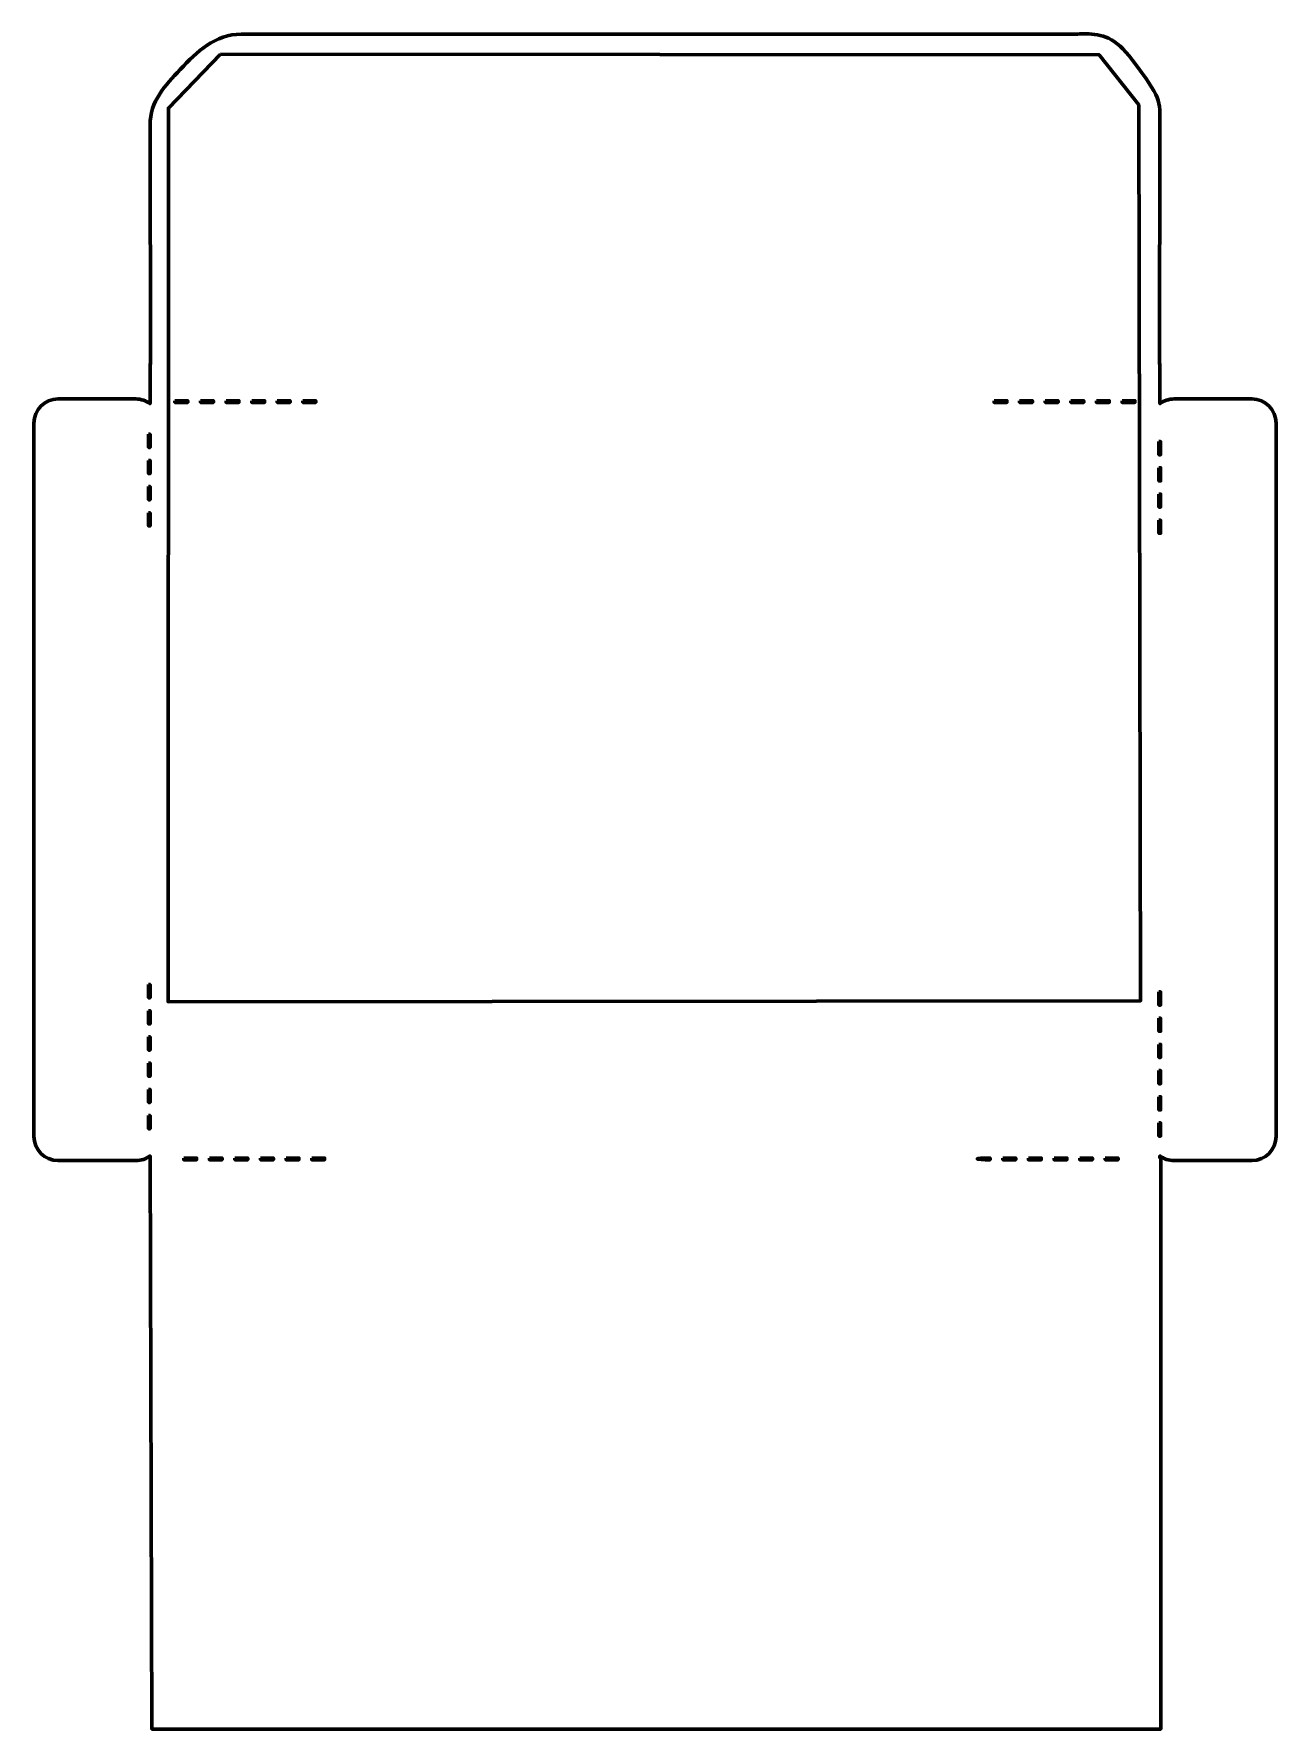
# Model space of a CAD drawing. Header units: centimetres. Extents: x -10.3 to 10.3, y -14 to 14.
import ezdxf

# ---------------------------------------------------------------- set-up
doc = ezdxf.new("R2010")
doc.units = ezdxf.units.CM
doc.header["$MEASUREMENT"] = 0
doc.layers.add('Layer 1', color=7, linetype='Continuous')

msp = doc.modelspace()

# ---------------------------------------------------------------- linework, layer by layer
at = {"layer": 'Layer 1', "color": 28, "lineweight": 60}
for points, knots in [([(7.1115, 13.99645), (7.02354, 13.99673), (6.93094, 13.99232), (6.82873, 13.99232), (6.82873, 13.99232), (6.82873, 13.99232), (-6.82873, 13.99232), (-6.82873, 13.99232), (-6.82873, 13.99232), (-7.26117, 13.99232), (-7.56168, 13.70113), (-7.8358, 13.41106), (-7.8358, 13.41106), (-8.09042, 13.14163), (-8.33437, 12.88835), (-8.33437, 12.48667), (-8.33437, 12.48667), (-8.33437, 12.48667), (-8.32527, 8.54603), (-8.32527, 8.54603), (-8.32527, 8.54603), (-8.32527, 8.54603), (-8.33437, 8.54603), (-8.33437, 8.54603), (-8.33437, 8.54603), (-8.33437, 8.54603), (-8.33437, 7.89119), (-8.33437, 7.89119), (-8.33437, 7.89119), (-8.4002, 7.93923), (-8.48109, 7.96808), (-8.56919, 7.96808), (-8.56919, 7.96808), (-8.56919, 7.96808), (-9.85325, 7.96808), (-9.85325, 7.96808), (-9.85325, 7.96808), (-10.07405, 7.96808), (-10.25178, 7.79035), (-10.25178, 7.56955), (-10.25178, 7.56955), (-10.25178, 7.56955), (-10.25178, -4.20937), (-10.25178, -4.20937), (-10.25178, -4.20937), (-10.25178, -4.43017), (-10.07405, -4.6079), (-9.85325, -4.6079), (-9.85325, -4.6079), (-9.85325, -4.6079), (-8.56919, -4.6079), (-8.56919, -4.6079), (-8.56919, -4.6079), (-8.48121, -4.6079), (-8.40016, -4.57976), (-8.33437, -4.53183), (-8.33437, -4.53183), (-8.33437, -4.53183), (-8.30295, -13.99647), (-8.30295, -13.99647), (-8.30295, -13.99647), (-8.30295, -13.99647), (8.34761, -13.99647), (8.34761, -13.99647), (8.34761, -13.99647), (8.34761, -13.99647), (8.34761, -4.56407), (8.34761, -4.56407), (8.34761, -4.56407), (8.34761, -4.56407), (8.33438, -4.56407), (8.33438, -4.56407), (8.33438, -4.56407), (8.33438, -4.56407), (8.33438, -4.53265), (8.33438, -4.53265), (8.33438, -4.53265), (8.4, -4.58016), (8.48081, -4.60789), (8.56837, -4.60789), (8.56837, -4.60789), (8.56837, -4.60789), (9.85325, -4.60789), (9.85325, -4.60789), (9.85325, -4.60789), (10.07405, -4.60789), (10.25178, -4.43016), (10.25178, -4.20936), (10.25178, -4.20936), (10.25178, -4.20936), (10.25178, 7.56956), (10.25178, 7.56956), (10.25178, 7.56956), (10.25178, 7.79036), (10.07405, 7.96809), (9.85325, 7.96809), (9.85325, 7.96809), (9.85325, 7.96809), (8.56837, 7.96809), (8.56837, 7.96809), (8.56837, 7.96809), (8.48069, 7.96809), (8.40005, 7.93964), (8.33438, 7.89202), (8.33438, 7.89202), (8.33438, 7.89202), (8.33438, 8.54604), (8.33438, 8.54604), (8.33438, 8.54604), (8.33438, 8.54604), (8.32528, 8.54604), (8.32528, 8.54604), (8.32528, 8.54604), (8.32528, 8.54604), (8.33438, 12.48668), (8.33438, 12.48668), (8.33438, 12.48668), (8.33438, 12.91192), (8.36099, 12.92376), (7.87797, 13.56816), (7.87797, 13.56816), (7.59391, 13.94714), (7.3754, 13.9956), (7.11151, 13.99645), (7.11151, 13.99645), (7.11151, 13.99645), (7.1115, 13.99645), (7.1115, 13.99645)], [0, 0, 0, 0, 0.03030303, 0.03030303, 0.03030303, 0.03030303, 0.06060606, 0.06060606, 0.06060606, 0.06060606, 0.09090909, 0.09090909, 0.09090909, 0.09090909, 0.12121212, 0.12121212, 0.12121212, 0.12121212, 0.15151515, 0.15151515, 0.15151515, 0.15151515, 0.18181818, 0.18181818, 0.18181818, 0.18181818, 0.21212121, 0.21212121, 0.21212121, 0.21212121, 0.24242424, 0.24242424, 0.24242424, 0.24242424, 0.27272727, 0.27272727, 0.27272727, 0.27272727, 0.3030303, 0.3030303, 0.3030303, 0.3030303, 0.33333333, 0.33333333, 0.33333333, 0.33333333, 0.36363636, 0.36363636, 0.36363636, 0.36363636, 0.39393939, 0.39393939, 0.39393939, 0.39393939, 0.42424242, 0.42424242, 0.42424242, 0.42424242, 0.45454545, 0.45454545, 0.45454545, 0.45454545, 0.48484848, 0.48484848, 0.48484848, 0.48484848, 0.51515152, 0.51515152, 0.51515152, 0.51515152, 0.54545455, 0.54545455, 0.54545455, 0.54545455, 0.57575758, 0.57575758, 0.57575758, 0.57575758, 0.60606061, 0.60606061, 0.60606061, 0.60606061, 0.63636364, 0.63636364, 0.63636364, 0.63636364, 0.66666667, 0.66666667, 0.66666667, 0.66666667, 0.6969697, 0.6969697, 0.6969697, 0.6969697, 0.72727273, 0.72727273, 0.72727273, 0.72727273, 0.75757576, 0.75757576, 0.75757576, 0.75757576, 0.78787879, 0.78787879, 0.78787879, 0.78787879, 0.81818182, 0.81818182, 0.81818182, 0.81818182, 0.84848485, 0.84848485, 0.84848485, 0.84848485, 0.87878788, 0.87878788, 0.87878788, 0.87878788, 0.90909091, 0.90909091, 0.90909091, 0.90909091, 0.93939394, 0.93939394, 0.93939394, 0.93939394, 1, 1, 1, 1]), ([(-7.92427, 7.93832), (-7.92427, 7.93832), (-7.7126, 7.93832), (-7.7126, 7.93832), (-7.7126, 7.93832), (-7.7126, 7.93832), (-7.7126, 7.91186), (-7.7126, 7.91186), (-7.7126, 7.91186), (-7.7126, 7.91186), (-7.92427, 7.91186), (-7.92427, 7.91186), (-7.92427, 7.91186), (-7.92427, 7.91186), (-7.92427, 7.93832), (-7.92427, 7.93832)], [0, 0, 0, 0, 0.2, 0.2, 0.2, 0.2, 0.4, 0.4, 0.4, 0.4, 0.6, 0.6, 0.6, 0.6, 1, 1, 1, 1]), ([(-7.50176, 7.93832), (-7.50176, 7.93832), (-7.29009, 7.93832), (-7.29009, 7.93832), (-7.29009, 7.93832), (-7.29009, 7.93832), (-7.29009, 7.91186), (-7.29009, 7.91186), (-7.29009, 7.91186), (-7.29009, 7.91186), (-7.50176, 7.91186), (-7.50176, 7.91186), (-7.50176, 7.91186), (-7.50176, 7.91186), (-7.50176, 7.93832), (-7.50176, 7.93832)], [0, 0, 0, 0, 0.2, 0.2, 0.2, 0.2, 0.4, 0.4, 0.4, 0.4, 0.6, 0.6, 0.6, 0.6, 1, 1, 1, 1]), ([(-7.07926, 7.93832), (-7.07926, 7.93832), (-6.86759, 7.93832), (-6.86759, 7.93832), (-6.86759, 7.93832), (-6.86759, 7.93832), (-6.86759, 7.91186), (-6.86759, 7.91186), (-6.86759, 7.91186), (-6.86759, 7.91186), (-7.07926, 7.91186), (-7.07926, 7.91186), (-7.07926, 7.91186), (-7.07926, 7.91186), (-7.07926, 7.93832), (-7.07926, 7.93832)], [0, 0, 0, 0, 0.2, 0.2, 0.2, 0.2, 0.4, 0.4, 0.4, 0.4, 0.6, 0.6, 0.6, 0.6, 1, 1, 1, 1]), ([(-6.65675, 7.93832), (-6.65675, 7.93832), (-6.44508, 7.93832), (-6.44508, 7.93832), (-6.44508, 7.93832), (-6.44508, 7.93832), (-6.44508, 7.91186), (-6.44508, 7.91186), (-6.44508, 7.91186), (-6.44508, 7.91186), (-6.65675, 7.91186), (-6.65675, 7.91186), (-6.65675, 7.91186), (-6.65675, 7.91186), (-6.65675, 7.93832), (-6.65675, 7.93832)], [0, 0, 0, 0, 0.2, 0.2, 0.2, 0.2, 0.4, 0.4, 0.4, 0.4, 0.6, 0.6, 0.6, 0.6, 1, 1, 1, 1]), ([(-6.23424, 7.93832), (-6.23424, 7.93832), (-6.02257, 7.93832), (-6.02257, 7.93832), (-6.02257, 7.93832), (-6.02257, 7.93832), (-6.02257, 7.91186), (-6.02257, 7.91186), (-6.02257, 7.91186), (-6.02257, 7.91186), (-6.23424, 7.91186), (-6.23424, 7.91186), (-6.23424, 7.91186), (-6.23424, 7.91186), (-6.23424, 7.93832), (-6.23424, 7.93832)], [0, 0, 0, 0, 0.2, 0.2, 0.2, 0.2, 0.4, 0.4, 0.4, 0.4, 0.6, 0.6, 0.6, 0.6, 1, 1, 1, 1]), ([(-5.81174, 7.93832), (-5.81174, 7.93832), (-5.60007, 7.93832), (-5.60007, 7.93832), (-5.60007, 7.93832), (-5.60007, 7.93832), (-5.60007, 7.91186), (-5.60007, 7.91186), (-5.60007, 7.91186), (-5.60007, 7.91186), (-5.81174, 7.91186), (-5.81174, 7.91186), (-5.81174, 7.91186), (-5.81174, 7.91186), (-5.81174, 7.93832), (-5.81174, 7.93832)], [0, 0, 0, 0, 0.2, 0.2, 0.2, 0.2, 0.4, 0.4, 0.4, 0.4, 0.6, 0.6, 0.6, 0.6, 1, 1, 1, 1]), ([(5.59676, 7.93832), (5.59676, 7.93832), (5.80843, 7.93832), (5.80843, 7.93832), (5.80843, 7.93832), (5.80843, 7.93832), (5.80843, 7.91186), (5.80843, 7.91186), (5.80843, 7.91186), (5.80843, 7.91186), (5.59676, 7.91186), (5.59676, 7.91186), (5.59676, 7.91186), (5.59676, 7.91186), (5.59676, 7.93832), (5.59676, 7.93832)], [0, 0, 0, 0, 0.2, 0.2, 0.2, 0.2, 0.4, 0.4, 0.4, 0.4, 0.6, 0.6, 0.6, 0.6, 1, 1, 1, 1]), ([(6.01927, 7.93832), (6.01927, 7.93832), (6.23094, 7.93832), (6.23094, 7.93832), (6.23094, 7.93832), (6.23094, 7.93832), (6.23094, 7.91186), (6.23094, 7.91186), (6.23094, 7.91186), (6.23094, 7.91186), (6.01927, 7.91186), (6.01927, 7.91186), (6.01927, 7.91186), (6.01927, 7.91186), (6.01927, 7.93832), (6.01927, 7.93832)], [0, 0, 0, 0, 0.2, 0.2, 0.2, 0.2, 0.4, 0.4, 0.4, 0.4, 0.6, 0.6, 0.6, 0.6, 1, 1, 1, 1]), ([(6.44178, 7.93832), (6.44178, 7.93832), (6.65345, 7.93832), (6.65345, 7.93832), (6.65345, 7.93832), (6.65345, 7.93832), (6.65345, 7.91186), (6.65345, 7.91186), (6.65345, 7.91186), (6.65345, 7.91186), (6.44178, 7.91186), (6.44178, 7.91186), (6.44178, 7.91186), (6.44178, 7.91186), (6.44178, 7.93832), (6.44178, 7.93832)], [0, 0, 0, 0, 0.2, 0.2, 0.2, 0.2, 0.4, 0.4, 0.4, 0.4, 0.6, 0.6, 0.6, 0.6, 1, 1, 1, 1]), ([(6.86428, 7.93832), (6.86428, 7.93832), (7.07595, 7.93832), (7.07595, 7.93832), (7.07595, 7.93832), (7.07595, 7.93832), (7.07595, 7.91186), (7.07595, 7.91186), (7.07595, 7.91186), (7.07595, 7.91186), (6.86428, 7.91186), (6.86428, 7.91186), (6.86428, 7.91186), (6.86428, 7.91186), (6.86428, 7.93832), (6.86428, 7.93832)], [0, 0, 0, 0, 0.2, 0.2, 0.2, 0.2, 0.4, 0.4, 0.4, 0.4, 0.6, 0.6, 0.6, 0.6, 1, 1, 1, 1]), ([(7.28679, 7.93832), (7.28679, 7.93832), (7.49846, 7.93832), (7.49846, 7.93832), (7.49846, 7.93832), (7.49846, 7.93832), (7.49846, 7.91186), (7.49846, 7.91186), (7.49846, 7.91186), (7.49846, 7.91186), (7.28679, 7.91186), (7.28679, 7.91186), (7.28679, 7.91186), (7.28679, 7.91186), (7.28679, 7.93832), (7.28679, 7.93832)], [0, 0, 0, 0, 0.2, 0.2, 0.2, 0.2, 0.4, 0.4, 0.4, 0.4, 0.6, 0.6, 0.6, 0.6, 1, 1, 1, 1]), ([(7.71012, 7.93832), (7.71012, 7.93832), (7.92096, 7.93832), (7.92096, 7.93832), (7.92096, 7.93832), (7.92096, 7.93832), (7.92096, 7.91186), (7.92096, 7.91186), (7.92096, 7.91186), (7.92096, 7.91186), (7.71012, 7.91186), (7.71012, 7.91186), (7.71012, 7.91186), (7.71012, 7.91186), (7.71012, 7.93832), (7.71012, 7.93832)], [0, 0, 0, 0, 0.2, 0.2, 0.2, 0.2, 0.4, 0.4, 0.4, 0.4, 0.6, 0.6, 0.6, 0.6, 1, 1, 1, 1]), ([(-8.36001, 7.38683), (-8.36001, 7.38683), (-8.33355, 7.38683), (-8.33355, 7.38683), (-8.33355, 7.38683), (-8.33355, 7.38683), (-8.33355, 7.16938), (-8.33355, 7.16938), (-8.33355, 7.16938), (-8.33355, 7.16938), (-8.36001, 7.16938), (-8.36001, 7.16938), (-8.36001, 7.16938), (-8.36001, 7.16938), (-8.36001, 7.38683), (-8.36001, 7.38683)], [0, 0, 0, 0, 0.2, 0.2, 0.2, 0.2, 0.4, 0.4, 0.4, 0.4, 0.6, 0.6, 0.6, 0.6, 1, 1, 1, 1]), ([(8.31867, 7.26363), (8.31867, 7.26363), (8.3443, 7.26363), (8.3443, 7.26363), (8.3443, 7.26363), (8.3443, 7.26363), (8.3443, 7.04783), (8.3443, 7.04783), (8.3443, 7.04783), (8.3443, 7.04783), (8.31867, 7.04783), (8.31867, 7.04783), (8.31867, 7.04783), (8.31867, 7.04783), (8.31867, 7.26363), (8.31867, 7.26363)], [0, 0, 0, 0, 0.2, 0.2, 0.2, 0.2, 0.4, 0.4, 0.4, 0.4, 0.6, 0.6, 0.6, 0.6, 1, 1, 1, 1]), ([(-8.36001, 6.95275), (-8.36001, 6.95275), (-8.33355, 6.95275), (-8.33355, 6.95275), (-8.33355, 6.95275), (-8.33355, 6.95275), (-8.33355, 6.73695), (-8.33355, 6.73695), (-8.33355, 6.73695), (-8.33355, 6.73695), (-8.36001, 6.73695), (-8.36001, 6.73695), (-8.36001, 6.73695), (-8.36001, 6.73695), (-8.36001, 6.95275), (-8.36001, 6.95275)], [0, 0, 0, 0, 0.2, 0.2, 0.2, 0.2, 0.4, 0.4, 0.4, 0.4, 0.6, 0.6, 0.6, 0.6, 1, 1, 1, 1]), ([(8.31867, 6.8312), (8.31867, 6.8312), (8.3443, 6.8312), (8.3443, 6.8312), (8.3443, 6.8312), (8.3443, 6.8312), (8.3443, 6.6154), (8.3443, 6.6154), (8.3443, 6.6154), (8.3443, 6.6154), (8.31867, 6.6154), (8.31867, 6.6154), (8.31867, 6.6154), (8.31867, 6.6154), (8.31867, 6.8312), (8.31867, 6.8312)], [0, 0, 0, 0, 0.2, 0.2, 0.2, 0.2, 0.4, 0.4, 0.4, 0.4, 0.6, 0.6, 0.6, 0.6, 1, 1, 1, 1]), ([(-8.36001, 6.52032), (-8.36001, 6.52032), (-8.33355, 6.52032), (-8.33355, 6.52032), (-8.33355, 6.52032), (-8.33355, 6.52032), (-8.33355, 6.30452), (-8.33355, 6.30452), (-8.33355, 6.30452), (-8.33355, 6.30452), (-8.36001, 6.30452), (-8.36001, 6.30452), (-8.36001, 6.30452), (-8.36001, 6.30452), (-8.36001, 6.52032), (-8.36001, 6.52032)], [0, 0, 0, 0, 0.2, 0.2, 0.2, 0.2, 0.4, 0.4, 0.4, 0.4, 0.6, 0.6, 0.6, 0.6, 1, 1, 1, 1]), ([(8.31867, 6.39795), (8.31867, 6.39795), (8.3443, 6.39795), (8.3443, 6.39795), (8.3443, 6.39795), (8.3443, 6.39795), (8.3443, 6.18215), (8.3443, 6.18215), (8.3443, 6.18215), (8.3443, 6.18215), (8.31867, 6.18215), (8.31867, 6.18215), (8.31867, 6.18215), (8.31867, 6.18215), (8.31867, 6.39795), (8.31867, 6.39795)], [0, 0, 0, 0, 0.2, 0.2, 0.2, 0.2, 0.4, 0.4, 0.4, 0.4, 0.6, 0.6, 0.6, 0.6, 1, 1, 1, 1]), ([(-8.36001, 6.08789), (-8.36001, 6.08789), (-8.33355, 6.08789), (-8.33355, 6.08789), (-8.33355, 6.08789), (-8.33355, 6.08789), (-8.33355, 5.87126), (-8.33355, 5.87126), (-8.33355, 5.87126), (-8.33355, 5.87126), (-8.36001, 5.87126), (-8.36001, 5.87126), (-8.36001, 5.87126), (-8.36001, 5.87126), (-8.36001, 6.08789), (-8.36001, 6.08789)], [0, 0, 0, 0, 0.2, 0.2, 0.2, 0.2, 0.4, 0.4, 0.4, 0.4, 0.6, 0.6, 0.6, 0.6, 1, 1, 1, 1]), ([(8.31867, 5.96552), (8.31867, 5.96552), (8.3443, 5.96552), (8.3443, 5.96552), (8.3443, 5.96552), (8.3443, 5.96552), (8.3443, 5.74972), (8.3443, 5.74972), (8.3443, 5.74972), (8.3443, 5.74972), (8.31867, 5.74972), (8.31867, 5.74972), (8.31867, 5.74972), (8.31867, 5.74972), (8.31867, 5.96552), (8.31867, 5.96552)], [0, 0, 0, 0, 0.2, 0.2, 0.2, 0.2, 0.4, 0.4, 0.4, 0.4, 0.6, 0.6, 0.6, 0.6, 1, 1, 1, 1]), ([(-8.36001, -1.70161), (-8.36001, -1.70161), (-8.33355, -1.70161), (-8.33355, -1.70161), (-8.33355, -1.70161), (-8.33355, -1.70161), (-8.33355, -1.91824), (-8.33355, -1.91824), (-8.33355, -1.91824), (-8.33355, -1.91824), (-8.36001, -1.91824), (-8.36001, -1.91824), (-8.36001, -1.91824), (-8.36001, -1.91824), (-8.36001, -1.70161), (-8.36001, -1.70161)], [0, 0, 0, 0, 0.2, 0.2, 0.2, 0.2, 0.4, 0.4, 0.4, 0.4, 0.6, 0.6, 0.6, 0.6, 1, 1, 1, 1]), ([(8.31867, -1.82398), (8.31867, -1.82398), (8.3443, -1.82398), (8.3443, -1.82398), (8.3443, -1.82398), (8.3443, -1.82398), (8.3443, -2.04061), (8.3443, -2.04061), (8.3443, -2.04061), (8.3443, -2.04061), (8.31867, -2.04061), (8.31867, -2.04061), (8.31867, -2.04061), (8.31867, -2.04061), (8.31867, -1.82398), (8.31867, -1.82398)], [0, 0, 0, 0, 0.2, 0.2, 0.2, 0.2, 0.4, 0.4, 0.4, 0.4, 0.6, 0.6, 0.6, 0.6, 1, 1, 1, 1]), ([(-8.36001, -2.13404), (-8.36001, -2.13404), (-8.33355, -2.13404), (-8.33355, -2.13404), (-8.33355, -2.13404), (-8.33355, -2.13404), (-8.33355, -2.35067), (-8.33355, -2.35067), (-8.33355, -2.35067), (-8.33355, -2.35067), (-8.36001, -2.35067), (-8.36001, -2.35067), (-8.36001, -2.35067), (-8.36001, -2.35067), (-8.36001, -2.13404), (-8.36001, -2.13404)], [0, 0, 0, 0, 0.2, 0.2, 0.2, 0.2, 0.4, 0.4, 0.4, 0.4, 0.6, 0.6, 0.6, 0.6, 1, 1, 1, 1]), ([(8.31867, -2.25723), (8.31867, -2.25723), (8.3443, -2.25723), (8.3443, -2.25723), (8.3443, -2.25723), (8.3443, -2.25723), (8.3443, -2.47303), (8.3443, -2.47303), (8.3443, -2.47303), (8.3443, -2.47303), (8.31867, -2.47303), (8.31867, -2.47303), (8.31867, -2.47303), (8.31867, -2.47303), (8.31867, -2.25723), (8.31867, -2.25723)], [0, 0, 0, 0, 0.2, 0.2, 0.2, 0.2, 0.4, 0.4, 0.4, 0.4, 0.6, 0.6, 0.6, 0.6, 1, 1, 1, 1]), ([(-8.36001, -2.56729), (-8.36001, -2.56729), (-8.33355, -2.56729), (-8.33355, -2.56729), (-8.33355, -2.56729), (-8.33355, -2.56729), (-8.33355, -2.78392), (-8.33355, -2.78392), (-8.33355, -2.78392), (-8.33355, -2.78392), (-8.36001, -2.78392), (-8.36001, -2.78392), (-8.36001, -2.78392), (-8.36001, -2.78392), (-8.36001, -2.56729), (-8.36001, -2.56729)], [0, 0, 0, 0, 0.2, 0.2, 0.2, 0.2, 0.4, 0.4, 0.4, 0.4, 0.6, 0.6, 0.6, 0.6, 1, 1, 1, 1]), ([(8.31867, -2.68966), (8.31867, -2.68966), (8.3443, -2.68966), (8.3443, -2.68966), (8.3443, -2.68966), (8.3443, -2.68966), (8.3443, -2.90546), (8.3443, -2.90546), (8.3443, -2.90546), (8.3443, -2.90546), (8.31867, -2.90546), (8.31867, -2.90546), (8.31867, -2.90546), (8.31867, -2.90546), (8.31867, -2.68966), (8.31867, -2.68966)], [0, 0, 0, 0, 0.2, 0.2, 0.2, 0.2, 0.4, 0.4, 0.4, 0.4, 0.6, 0.6, 0.6, 0.6, 1, 1, 1, 1]), ([(-8.36001, -2.99972), (-8.36001, -2.99972), (-8.33355, -2.99972), (-8.33355, -2.99972), (-8.33355, -2.99972), (-8.33355, -2.99972), (-8.33355, -3.21635), (-8.33355, -3.21635), (-8.33355, -3.21635), (-8.33355, -3.21635), (-8.36001, -3.21635), (-8.36001, -3.21635), (-8.36001, -3.21635), (-8.36001, -3.21635), (-8.36001, -2.99972), (-8.36001, -2.99972)], [0, 0, 0, 0, 0.2, 0.2, 0.2, 0.2, 0.4, 0.4, 0.4, 0.4, 0.6, 0.6, 0.6, 0.6, 1, 1, 1, 1]), ([(8.31867, -3.12209), (8.31867, -3.12209), (8.3443, -3.12209), (8.3443, -3.12209), (8.3443, -3.12209), (8.3443, -3.12209), (8.3443, -3.33872), (8.3443, -3.33872), (8.3443, -3.33872), (8.3443, -3.33872), (8.31867, -3.33872), (8.31867, -3.33872), (8.31867, -3.33872), (8.31867, -3.33872), (8.31867, -3.12209), (8.31867, -3.12209)], [0, 0, 0, 0, 0.2, 0.2, 0.2, 0.2, 0.4, 0.4, 0.4, 0.4, 0.6, 0.6, 0.6, 0.6, 1, 1, 1, 1]), ([(-8.36001, -3.43215), (-8.36001, -3.43215), (-8.33355, -3.43215), (-8.33355, -3.43215), (-8.33355, -3.43215), (-8.33355, -3.43215), (-8.33355, -3.64878), (-8.33355, -3.64878), (-8.33355, -3.64878), (-8.33355, -3.64878), (-8.36001, -3.64878), (-8.36001, -3.64878), (-8.36001, -3.64878), (-8.36001, -3.64878), (-8.36001, -3.43215), (-8.36001, -3.43215)], [0, 0, 0, 0, 0.2, 0.2, 0.2, 0.2, 0.4, 0.4, 0.4, 0.4, 0.6, 0.6, 0.6, 0.6, 1, 1, 1, 1]), ([(8.31867, -3.55535), (8.31867, -3.55535), (8.3443, -3.55535), (8.3443, -3.55535), (8.3443, -3.55535), (8.3443, -3.55535), (8.3443, -3.77115), (8.3443, -3.77115), (8.3443, -3.77115), (8.3443, -3.77115), (8.31867, -3.77115), (8.31867, -3.77115), (8.31867, -3.77115), (8.31867, -3.77115), (8.31867, -3.55535), (8.31867, -3.55535)], [0, 0, 0, 0, 0.2, 0.2, 0.2, 0.2, 0.4, 0.4, 0.4, 0.4, 0.6, 0.6, 0.6, 0.6, 1, 1, 1, 1]), ([(-8.36001, -3.8654), (-8.36001, -3.8654), (-8.33355, -3.8654), (-8.33355, -3.8654), (-8.33355, -3.8654), (-8.33355, -3.8654), (-8.33355, -4.08203), (-8.33355, -4.08203), (-8.33355, -4.08203), (-8.33355, -4.08203), (-8.36001, -4.08203), (-8.36001, -4.08203), (-8.36001, -4.08203), (-8.36001, -4.08203), (-8.36001, -3.8654), (-8.36001, -3.8654)], [0, 0, 0, 0, 0.2, 0.2, 0.2, 0.2, 0.4, 0.4, 0.4, 0.4, 0.6, 0.6, 0.6, 0.6, 1, 1, 1, 1]), ([(8.31867, -3.98777), (8.31867, -3.98777), (8.3443, -3.98777), (8.3443, -3.98777), (8.3443, -3.98777), (8.3443, -3.98777), (8.3443, -4.20357), (8.3443, -4.20357), (8.3443, -4.20357), (8.3443, -4.20357), (8.31867, -4.20357), (8.31867, -4.20357), (8.31867, -4.20357), (8.31867, -4.20357), (8.31867, -3.98777), (8.31867, -3.98777)], [0, 0, 0, 0, 0.2, 0.2, 0.2, 0.2, 0.4, 0.4, 0.4, 0.4, 0.6, 0.6, 0.6, 0.6, 1, 1, 1, 1]), ([(-7.77875, -4.5682), (-7.77875, -4.5682), (-7.56708, -4.5682), (-7.56708, -4.5682), (-7.56708, -4.5682), (-7.56708, -4.5682), (-7.56708, -4.59466), (-7.56708, -4.59466), (-7.56708, -4.59466), (-7.56708, -4.59466), (-7.77875, -4.59466), (-7.77875, -4.59466), (-7.77875, -4.59466), (-7.77875, -4.59466), (-7.77875, -4.5682), (-7.77875, -4.5682)], [0, 0, 0, 0, 0.2, 0.2, 0.2, 0.2, 0.4, 0.4, 0.4, 0.4, 0.6, 0.6, 0.6, 0.6, 1, 1, 1, 1]), ([(-7.35624, -4.5682), (-7.35624, -4.5682), (-7.14457, -4.5682), (-7.14457, -4.5682), (-7.14457, -4.5682), (-7.14457, -4.5682), (-7.14457, -4.59466), (-7.14457, -4.59466), (-7.14457, -4.59466), (-7.14457, -4.59466), (-7.35624, -4.59466), (-7.35624, -4.59466), (-7.35624, -4.59466), (-7.35624, -4.59466), (-7.35624, -4.5682), (-7.35624, -4.5682)], [0, 0, 0, 0, 0.2, 0.2, 0.2, 0.2, 0.4, 0.4, 0.4, 0.4, 0.6, 0.6, 0.6, 0.6, 1, 1, 1, 1]), ([(-6.93374, -4.5682), (-6.93374, -4.5682), (-6.72207, -4.5682), (-6.72207, -4.5682), (-6.72207, -4.5682), (-6.72207, -4.5682), (-6.72207, -4.59466), (-6.72207, -4.59466), (-6.72207, -4.59466), (-6.72207, -4.59466), (-6.93374, -4.59466), (-6.93374, -4.59466), (-6.93374, -4.59466), (-6.93374, -4.59466), (-6.93374, -4.5682), (-6.93374, -4.5682)], [0, 0, 0, 0, 0.2, 0.2, 0.2, 0.2, 0.4, 0.4, 0.4, 0.4, 0.6, 0.6, 0.6, 0.6, 1, 1, 1, 1]), ([(-6.51123, -4.5682), (-6.51123, -4.5682), (-6.29956, -4.5682), (-6.29956, -4.5682), (-6.29956, -4.5682), (-6.29956, -4.5682), (-6.29956, -4.59466), (-6.29956, -4.59466), (-6.29956, -4.59466), (-6.29956, -4.59466), (-6.51123, -4.59466), (-6.51123, -4.59466), (-6.51123, -4.59466), (-6.51123, -4.59466), (-6.51123, -4.5682), (-6.51123, -4.5682)], [0, 0, 0, 0, 0.2, 0.2, 0.2, 0.2, 0.4, 0.4, 0.4, 0.4, 0.6, 0.6, 0.6, 0.6, 1, 1, 1, 1]), ([(-6.08872, -4.5682), (-6.08872, -4.5682), (-5.87705, -4.5682), (-5.87705, -4.5682), (-5.87705, -4.5682), (-5.87705, -4.5682), (-5.87705, -4.59466), (-5.87705, -4.59466), (-5.87705, -4.59466), (-5.87705, -4.59466), (-6.08872, -4.59466), (-6.08872, -4.59466), (-6.08872, -4.59466), (-6.08872, -4.59466), (-6.08872, -4.5682), (-6.08872, -4.5682)], [0, 0, 0, 0, 0.2, 0.2, 0.2, 0.2, 0.4, 0.4, 0.4, 0.4, 0.6, 0.6, 0.6, 0.6, 1, 1, 1, 1]), ([(-5.66622, -4.5682), (-5.66622, -4.5682), (-5.45455, -4.5682), (-5.45455, -4.5682), (-5.45455, -4.5682), (-5.45455, -4.5682), (-5.45455, -4.59466), (-5.45455, -4.59466), (-5.45455, -4.59466), (-5.45455, -4.59466), (-5.66622, -4.59466), (-5.66622, -4.59466), (-5.66622, -4.59466), (-5.66622, -4.59466), (-5.66622, -4.5682), (-5.66622, -4.5682)], [0, 0, 0, 0, 0.2, 0.2, 0.2, 0.2, 0.4, 0.4, 0.4, 0.4, 0.6, 0.6, 0.6, 0.6, 1, 1, 1, 1]), ([(5.43884, -4.5682), (5.46527, -4.56762), (5.49625, -4.5679), (5.53144, -4.5682), (5.53144, -4.5682), (5.53144, -4.5682), (5.53144, -4.59466), (5.53144, -4.59466), (5.53144, -4.59466), (5.28404, -4.59466), (5.25386, -4.57225), (5.43884, -4.5682)], [0, 0, 0, 0, 0.25, 0.25, 0.25, 0.25, 0.5, 0.5, 0.5, 0.5, 1, 1, 1, 1]), ([(5.74229, -4.5682), (5.74229, -4.5682), (5.95396, -4.5682), (5.95396, -4.5682), (5.95396, -4.5682), (5.95396, -4.5682), (5.95396, -4.59466), (5.95396, -4.59466), (5.95396, -4.59466), (5.95396, -4.59466), (5.74229, -4.59466), (5.74229, -4.59466), (5.74229, -4.59466), (5.74229, -4.59466), (5.74229, -4.5682), (5.74229, -4.5682)], [0, 0, 0, 0, 0.2, 0.2, 0.2, 0.2, 0.4, 0.4, 0.4, 0.4, 0.6, 0.6, 0.6, 0.6, 1, 1, 1, 1]), ([(6.16479, -4.5682), (6.16479, -4.5682), (6.37646, -4.5682), (6.37646, -4.5682), (6.37646, -4.5682), (6.37646, -4.5682), (6.37646, -4.59466), (6.37646, -4.59466), (6.37646, -4.59466), (6.37646, -4.59466), (6.16479, -4.59466), (6.16479, -4.59466), (6.16479, -4.59466), (6.16479, -4.59466), (6.16479, -4.5682), (6.16479, -4.5682)], [0, 0, 0, 0, 0.2, 0.2, 0.2, 0.2, 0.4, 0.4, 0.4, 0.4, 0.6, 0.6, 0.6, 0.6, 1, 1, 1, 1]), ([(6.58813, -4.5682), (6.58813, -4.5682), (6.79897, -4.5682), (6.79897, -4.5682), (6.79897, -4.5682), (6.79897, -4.5682), (6.79897, -4.59466), (6.79897, -4.59466), (6.79897, -4.59466), (6.79897, -4.59466), (6.58813, -4.59466), (6.58813, -4.59466), (6.58813, -4.59466), (6.58813, -4.59466), (6.58813, -4.5682), (6.58813, -4.5682)], [0, 0, 0, 0, 0.2, 0.2, 0.2, 0.2, 0.4, 0.4, 0.4, 0.4, 0.6, 0.6, 0.6, 0.6, 1, 1, 1, 1]), ([(7.01063, -4.5682), (7.01063, -4.5682), (7.22147, -4.5682), (7.22147, -4.5682), (7.22147, -4.5682), (7.22147, -4.5682), (7.22147, -4.59466), (7.22147, -4.59466), (7.22147, -4.59466), (7.22147, -4.59466), (7.01063, -4.59466), (7.01063, -4.59466), (7.01063, -4.59466), (7.01063, -4.59466), (7.01063, -4.5682), (7.01063, -4.5682)], [0, 0, 0, 0, 0.2, 0.2, 0.2, 0.2, 0.4, 0.4, 0.4, 0.4, 0.6, 0.6, 0.6, 0.6, 1, 1, 1, 1]), ([(7.43314, -4.5682), (7.43314, -4.5682), (7.64398, -4.5682), (7.64398, -4.5682), (7.64398, -4.5682), (7.64398, -4.5682), (7.64398, -4.59466), (7.64398, -4.59466), (7.64398, -4.59466), (7.64398, -4.59466), (7.43314, -4.59466), (7.43314, -4.59466), (7.43314, -4.59466), (7.43314, -4.59466), (7.43314, -4.5682), (7.43314, -4.5682)], [0, 0, 0, 0, 0.2, 0.2, 0.2, 0.2, 0.4, 0.4, 0.4, 0.4, 0.6, 0.6, 0.6, 0.6, 1, 1, 1, 1])]:
    msp.add_open_spline(points, degree=3, knots=knots, dxfattribs=at)
at = {"layer": 'Layer 1', "color": 254, "lineweight": 60}
for points, knots in [([(-7.17021, 13.65993), (-7.17021, 13.65993), (-8.03176, 12.77193), (-8.03176, 12.77193), (-8.03176, 12.77193), (-8.03176, 12.77193), (-8.03589, -1.98604), (-8.03589, -1.98604), (-8.03589, -1.98604), (-8.03589, -1.98604), (8.01522, -1.96785), (8.01522, -1.96785), (8.01522, -1.96785), (8.01522, -1.96785), (7.98463, 12.82319), (7.98463, 12.82319), (7.98463, 12.82319), (7.98463, 12.82319), (7.32896, 13.65249), (7.32896, 13.65249), (7.32896, 13.65249), (7.32896, 13.65249), (-7.17021, 13.65993), (-7.17021, 13.65993)], [0, 0, 0, 0, 0.14285714, 0.14285714, 0.14285714, 0.14285714, 0.28571429, 0.28571429, 0.28571429, 0.28571429, 0.42857143, 0.42857143, 0.42857143, 0.42857143, 0.57142857, 0.57142857, 0.57142857, 0.57142857, 0.71428571, 0.71428571, 0.71428571, 0.71428571, 1, 1, 1, 1]), ([(-7.50176, 7.93832), (-7.50176, 7.93832), (-7.29009, 7.93832), (-7.29009, 7.93832), (-7.29009, 7.93832), (-7.29009, 7.93832), (-7.29009, 7.91186), (-7.29009, 7.91186), (-7.29009, 7.91186), (-7.29009, 7.91186), (-7.50176, 7.91186), (-7.50176, 7.91186), (-7.50176, 7.91186), (-7.50176, 7.91186), (-7.50176, 7.93832), (-7.50176, 7.93832)], [0, 0, 0, 0, 0.2, 0.2, 0.2, 0.2, 0.4, 0.4, 0.4, 0.4, 0.6, 0.6, 0.6, 0.6, 1, 1, 1, 1]), ([(-7.07926, 7.93832), (-7.07926, 7.93832), (-6.86759, 7.93832), (-6.86759, 7.93832), (-6.86759, 7.93832), (-6.86759, 7.93832), (-6.86759, 7.91186), (-6.86759, 7.91186), (-6.86759, 7.91186), (-6.86759, 7.91186), (-7.07926, 7.91186), (-7.07926, 7.91186), (-7.07926, 7.91186), (-7.07926, 7.91186), (-7.07926, 7.93832), (-7.07926, 7.93832)], [0, 0, 0, 0, 0.2, 0.2, 0.2, 0.2, 0.4, 0.4, 0.4, 0.4, 0.6, 0.6, 0.6, 0.6, 1, 1, 1, 1]), ([(-6.65675, 7.93832), (-6.65675, 7.93832), (-6.44508, 7.93832), (-6.44508, 7.93832), (-6.44508, 7.93832), (-6.44508, 7.93832), (-6.44508, 7.91186), (-6.44508, 7.91186), (-6.44508, 7.91186), (-6.44508, 7.91186), (-6.65675, 7.91186), (-6.65675, 7.91186), (-6.65675, 7.91186), (-6.65675, 7.91186), (-6.65675, 7.93832), (-6.65675, 7.93832)], [0, 0, 0, 0, 0.2, 0.2, 0.2, 0.2, 0.4, 0.4, 0.4, 0.4, 0.6, 0.6, 0.6, 0.6, 1, 1, 1, 1]), ([(-6.23424, 7.93832), (-6.23424, 7.93832), (-6.02257, 7.93832), (-6.02257, 7.93832), (-6.02257, 7.93832), (-6.02257, 7.93832), (-6.02257, 7.91186), (-6.02257, 7.91186), (-6.02257, 7.91186), (-6.02257, 7.91186), (-6.23424, 7.91186), (-6.23424, 7.91186), (-6.23424, 7.91186), (-6.23424, 7.91186), (-6.23424, 7.93832), (-6.23424, 7.93832)], [0, 0, 0, 0, 0.2, 0.2, 0.2, 0.2, 0.4, 0.4, 0.4, 0.4, 0.6, 0.6, 0.6, 0.6, 1, 1, 1, 1]), ([(-5.81174, 7.93832), (-5.81174, 7.93832), (-5.60007, 7.93832), (-5.60007, 7.93832), (-5.60007, 7.93832), (-5.60007, 7.93832), (-5.60007, 7.91186), (-5.60007, 7.91186), (-5.60007, 7.91186), (-5.60007, 7.91186), (-5.81174, 7.91186), (-5.81174, 7.91186), (-5.81174, 7.91186), (-5.81174, 7.91186), (-5.81174, 7.93832), (-5.81174, 7.93832)], [0, 0, 0, 0, 0.2, 0.2, 0.2, 0.2, 0.4, 0.4, 0.4, 0.4, 0.6, 0.6, 0.6, 0.6, 1, 1, 1, 1]), ([(5.59676, 7.93832), (5.59676, 7.93832), (5.80843, 7.93832), (5.80843, 7.93832), (5.80843, 7.93832), (5.80843, 7.93832), (5.80843, 7.91186), (5.80843, 7.91186), (5.80843, 7.91186), (5.80843, 7.91186), (5.59676, 7.91186), (5.59676, 7.91186), (5.59676, 7.91186), (5.59676, 7.91186), (5.59676, 7.93832), (5.59676, 7.93832)], [0, 0, 0, 0, 0.2, 0.2, 0.2, 0.2, 0.4, 0.4, 0.4, 0.4, 0.6, 0.6, 0.6, 0.6, 1, 1, 1, 1]), ([(6.01927, 7.93832), (6.01927, 7.93832), (6.23094, 7.93832), (6.23094, 7.93832), (6.23094, 7.93832), (6.23094, 7.93832), (6.23094, 7.91186), (6.23094, 7.91186), (6.23094, 7.91186), (6.23094, 7.91186), (6.01927, 7.91186), (6.01927, 7.91186), (6.01927, 7.91186), (6.01927, 7.91186), (6.01927, 7.93832), (6.01927, 7.93832)], [0, 0, 0, 0, 0.2, 0.2, 0.2, 0.2, 0.4, 0.4, 0.4, 0.4, 0.6, 0.6, 0.6, 0.6, 1, 1, 1, 1]), ([(6.44178, 7.93832), (6.44178, 7.93832), (6.65345, 7.93832), (6.65345, 7.93832), (6.65345, 7.93832), (6.65345, 7.93832), (6.65345, 7.91186), (6.65345, 7.91186), (6.65345, 7.91186), (6.65345, 7.91186), (6.44178, 7.91186), (6.44178, 7.91186), (6.44178, 7.91186), (6.44178, 7.91186), (6.44178, 7.93832), (6.44178, 7.93832)], [0, 0, 0, 0, 0.2, 0.2, 0.2, 0.2, 0.4, 0.4, 0.4, 0.4, 0.6, 0.6, 0.6, 0.6, 1, 1, 1, 1]), ([(6.86428, 7.93832), (6.86428, 7.93832), (7.07595, 7.93832), (7.07595, 7.93832), (7.07595, 7.93832), (7.07595, 7.93832), (7.07595, 7.91186), (7.07595, 7.91186), (7.07595, 7.91186), (7.07595, 7.91186), (6.86428, 7.91186), (6.86428, 7.91186), (6.86428, 7.91186), (6.86428, 7.91186), (6.86428, 7.93832), (6.86428, 7.93832)], [0, 0, 0, 0, 0.2, 0.2, 0.2, 0.2, 0.4, 0.4, 0.4, 0.4, 0.6, 0.6, 0.6, 0.6, 1, 1, 1, 1]), ([(7.28679, 7.93832), (7.28679, 7.93832), (7.49846, 7.93832), (7.49846, 7.93832), (7.49846, 7.93832), (7.49846, 7.93832), (7.49846, 7.91186), (7.49846, 7.91186), (7.49846, 7.91186), (7.49846, 7.91186), (7.28679, 7.91186), (7.28679, 7.91186), (7.28679, 7.91186), (7.28679, 7.91186), (7.28679, 7.93832), (7.28679, 7.93832)], [0, 0, 0, 0, 0.2, 0.2, 0.2, 0.2, 0.4, 0.4, 0.4, 0.4, 0.6, 0.6, 0.6, 0.6, 1, 1, 1, 1])]:
    msp.add_open_spline(points, degree=3, knots=knots, dxfattribs=at)

doc.saveas('drawing.dxf')
